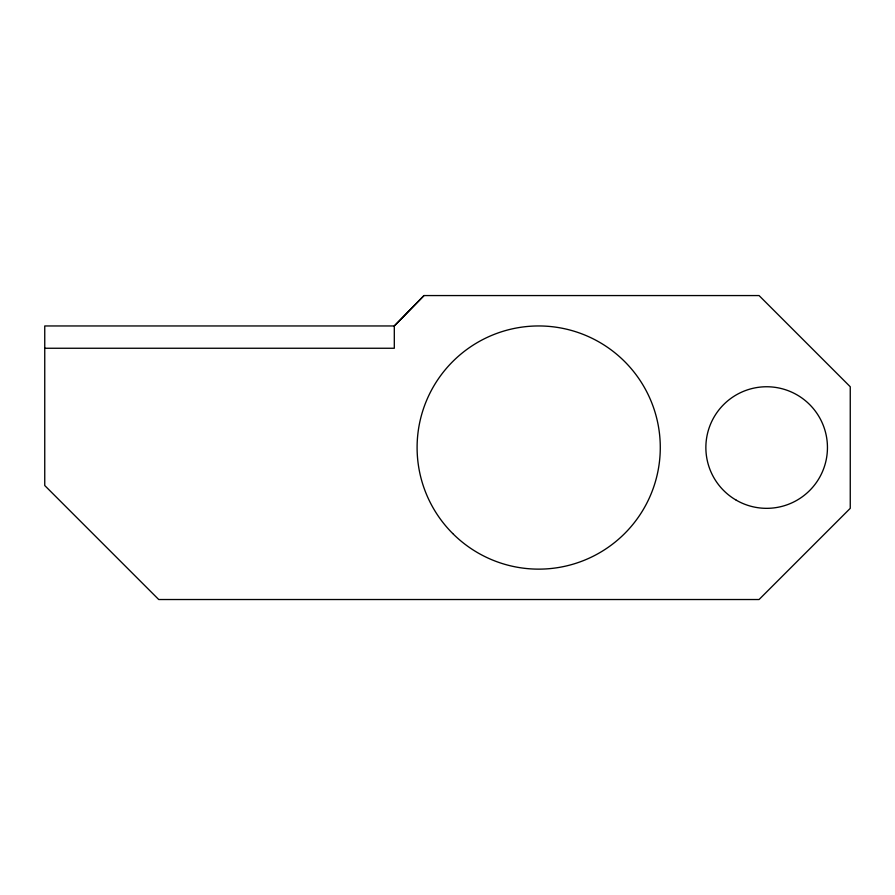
<?xml version="1.0" encoding="UTF-8"?>
<svg xmlns="http://www.w3.org/2000/svg" width="895" height="895" viewBox="0 0 895 895"><rect width="100%" height="100%" fill="white"/><g stroke="black" fill="none" stroke-linecap="round" stroke-linejoin="round"><path stroke-width="1.34" d="M424.017 295.563L394.303 325.959L44.75 325.959L44.75 485.537L158.739 599.527L759.061 599.527L850.25 508.338L850.25 386.752L759.061 295.563L424.017 295.563L394.303 325.959L394.303 348.256L44.75 348.256M452.713 533.521A121.586 121.586 0 0 0 656.136 479.015A121.586 121.586 0 0 0 507.219 330.098A121.586 121.586 0 0 0 452.713 533.521M736.261 500.193A60.793 60.793 0 0 0 827.45 447.545A60.793 60.793 0 0 0 736.261 394.896A60.793 60.793 0 0 0 736.261 500.193"/></g></svg>
